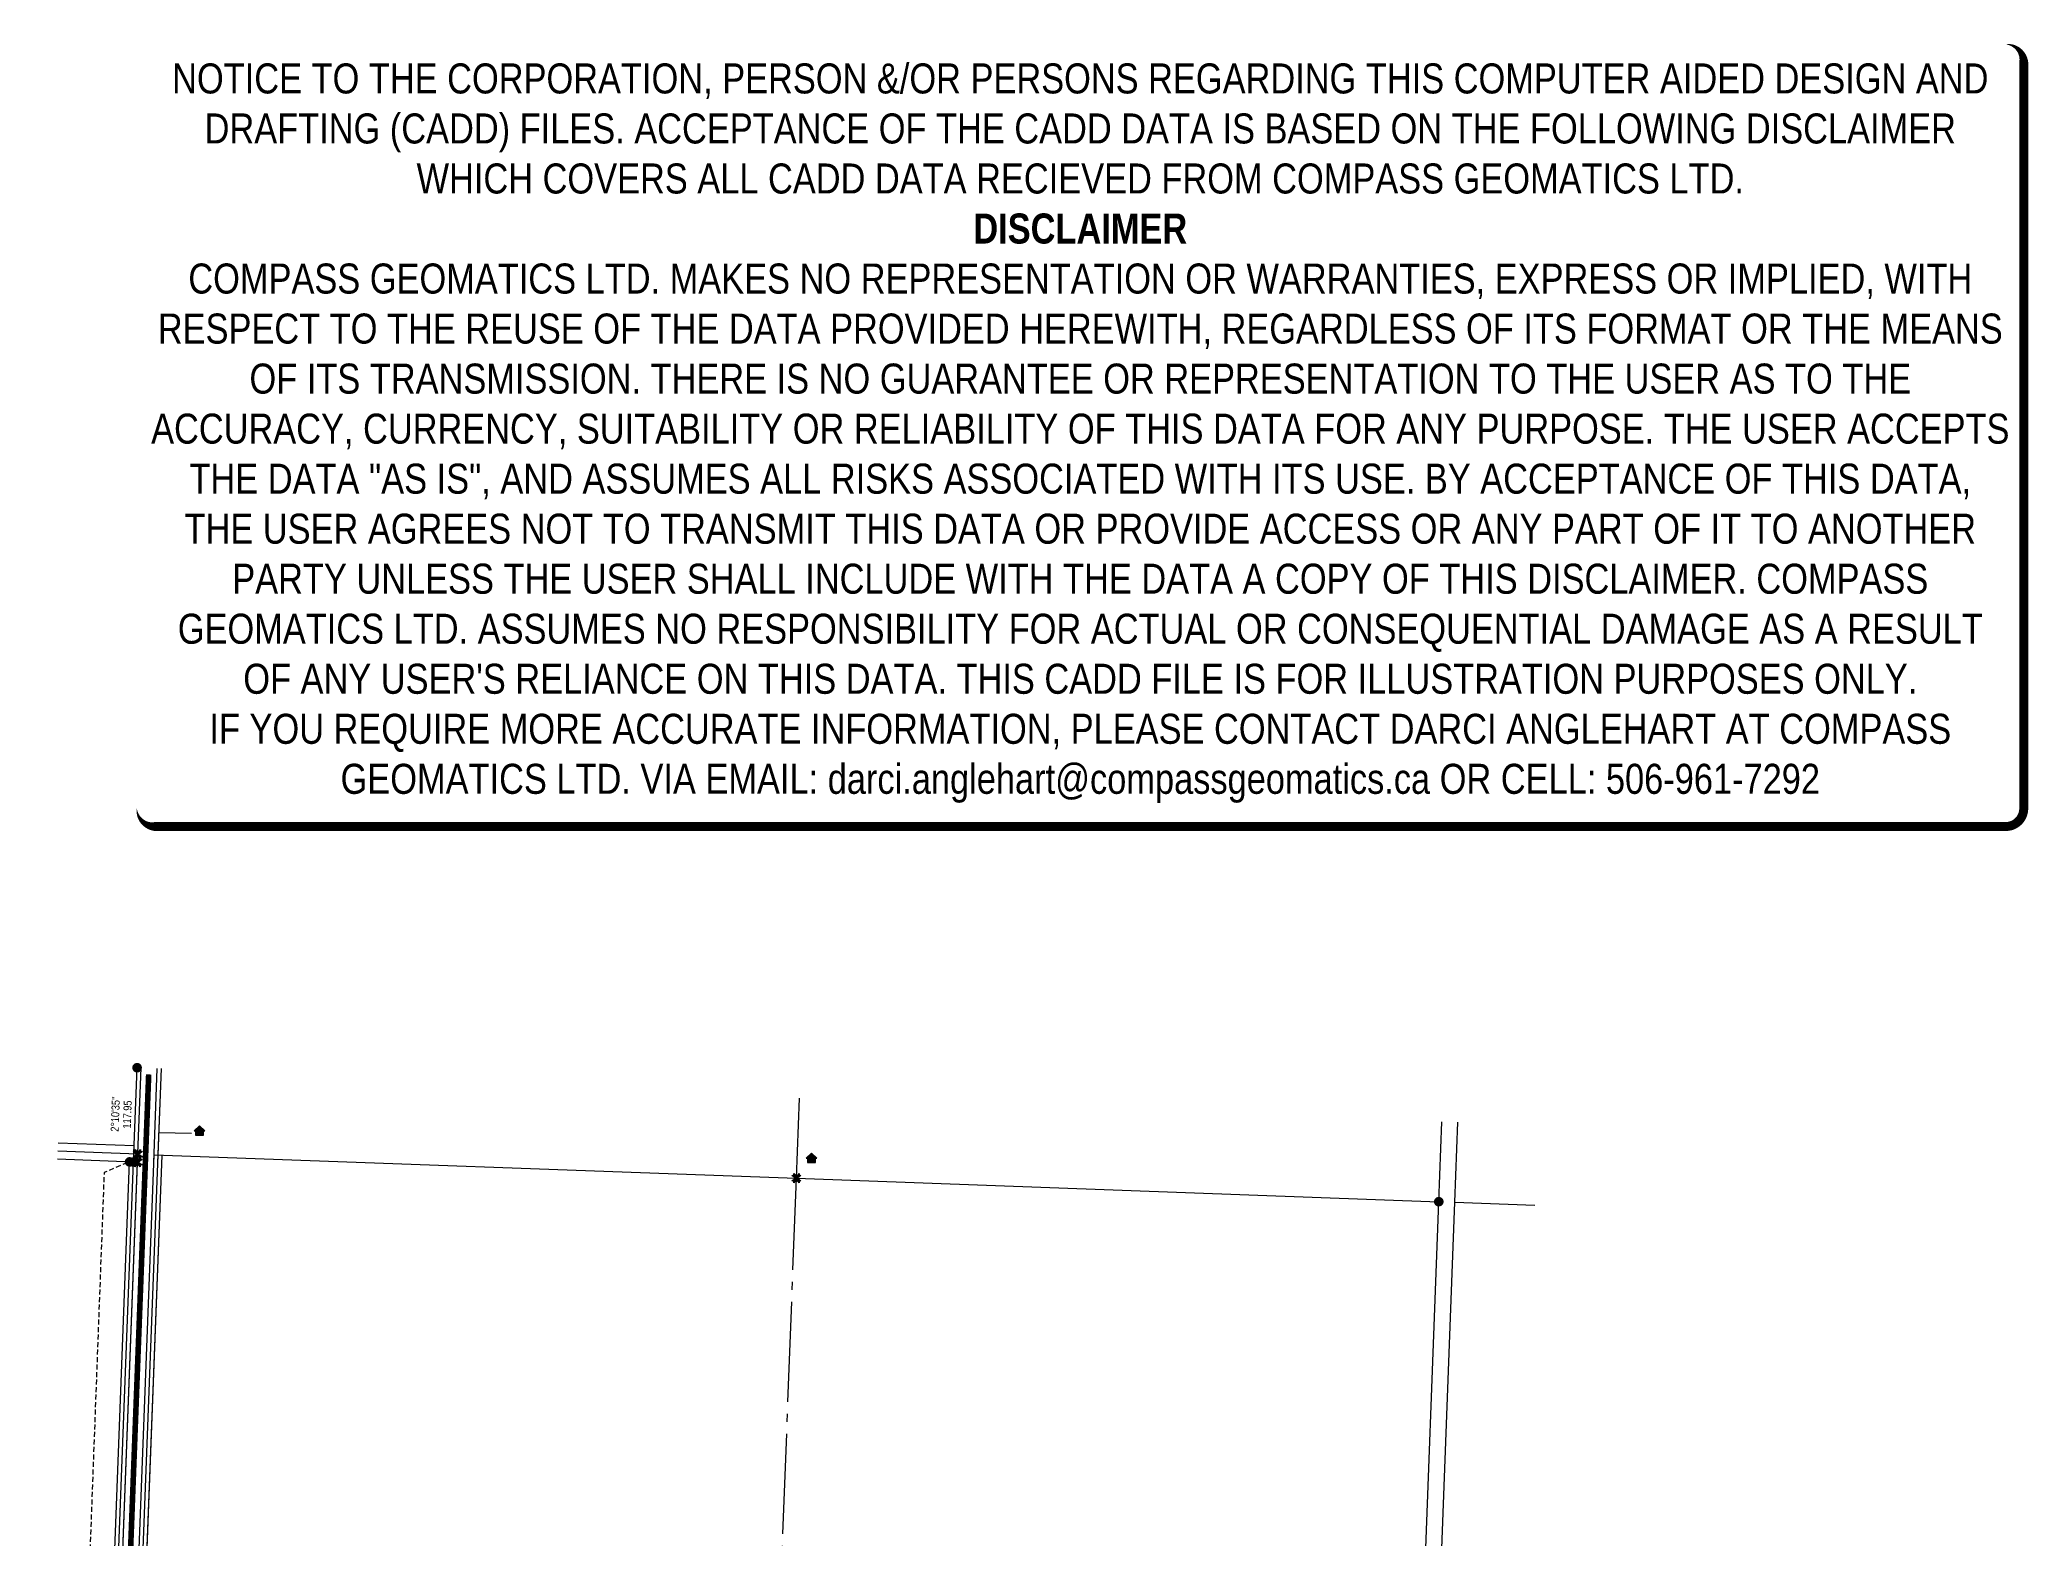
# Model space of a CAD drawing. Extents: x 313466 to 316532, y 5823964 to 5828818.
# Drawn here: x 313663 to 316148, y 5826946 to 5828818 of the extents above; entities that cross this region are included whole.
import ezdxf
from ezdxf.enums import TextEntityAlignment as Align

# ---------------------------------------------------------------- set-up
doc = ezdxf.new("R2010")
doc.units = 0
doc.header["$LTSCALE"] = 5
for name, pattern in [('foc-QUARTERLINE', [33, 25, -3, 2, -3]), ('foc-TIELINE', [1.875, 1.25, -0.625]), ('UG_PIPE', [1.875, 1.25, -0.625])]:
    doc.linetypes.add(name, pattern=pattern)
for name, color, linetype in [('AS-PIPE-UG', 44, 'UG_PIPE'), ('AS-POWER', 104, 'foc-POWER'), ('AS-RESIDENCE', 14, 'Continuous'), ('AS-ROADS', 254, 'Continuous'), ('AS-TELEPHONE', 224, 'foc-TEL'), ('L-BD', 7, 'Continuous'), ('L-MON', 1, 'Continuous'), ('L-QSEC', 8, 'foc-QUARTERLINE'), ('L-SEC', 7, 'Continuous'), ('L-TIE', 7, 'foc-TIELINE'), ('L-TITLEDB', 4, 'Continuous')]:
    doc.layers.add(name, color=color, linetype=linetype)
doc.layers.add('DISCLAIMER', color=7, linetype='Continuous', plot=False)
doc.styles.add('80', font='ARIALN.TTF', dxfattribs={"height": 10})
doc.styles.add('80L', font='ARIALN.TTF', dxfattribs={"height": 10})
doc.styles.add('foc-LtypeFont', font='ARIALN.TTF', dxfattribs={"height": 7.35})
doc.linetypes.add('foc-POWER', pattern='A,6,-1,["P",foc-LtypeFont,S=0.2,R=0,X=-0.625,Y=-0.75],-1.24,4', length=12.24)
doc.linetypes.add('foc-POWER-NOLINE', pattern='A,0,-4,["P",foc-LtypeFont,S=0.2,R=0,X=-0.625,Y=-0.75],-8.24', length=12.24)
doc.linetypes.add('foc-TEL', pattern='A,2,-1,["T",foc-LtypeFont,S=0.2,R=0,X=-0.425,Y=-0.75],-1.24,8', length=12.24)
doc.linetypes.add('foc-TEL-NOLINE', pattern='A,0,-2,["T",foc-LtypeFont,S=0.2,R=0,X=-0.425,Y=-0.75],-10.24', length=12.24)

# ---------------------------------------------------------------- blocks, each defined once
blk = doc.blocks.new('fdia')
at = {"color": 255, "const_width": 1}
blk.add_lwpolyline([(-0.5, 0, 1), (0.5, 0, 1)], format="xyb", close=True, dxfattribs=at)
blk = doc.blocks.new('Fdiaa')
blk.add_blockref('fdia', (0, 0))
blk = doc.blocks.new('fdib')
at = {"color": 1, "const_width": 1.6}
blk.add_lwpolyline([(-0.4, 0, 1), (0.4, 0, 1)], format="xyb", close=True, dxfattribs=at)
at = {"color": 1}
blk.add_circle((0, 0), 0.8, dxfattribs=at)
blk = doc.blocks.new('Fdibb')
blk.add_blockref('fdib', (0, 0))
blk = doc.blocks.new('fdicc')
for name in ['Fdibb', 'Fdiaa']:
    blk.add_blockref(name, (0, 0))
blk = doc.blocks.new('FDI')
blk.add_blockref('fdicc', (0, 0))
blk = doc.blocks.new('res_occ')
for points in [[(0.1, 0.89), (-1.26, -0.37), (1.46, -0.37)], [(-0.9, -1.43), (1.1, -1.43), (1.1, -0.37), (-0.9, -0.37)]]:
    blk.add_hatch(color=14).paths.add_polyline_path(points)
at = {"color": 14}
for points in [[(0.1, 0.89), (-1.26, -0.37), (1.46, -0.37)], [(-0.9, -1.43), (1.1, -1.43), (1.1, -0.37), (-0.9, -0.37)]]:
    blk.add_lwpolyline(points, close=True, dxfattribs=at)
blk = doc.blocks.new('TEMP')
h = blk.add_hatch(color=255)
h.dxf.hatch_style = 1
h.paths.add_polyline_path([(0, 0.25), (-0.67, 1.15), (-0.67, 0.67), (-1.15, 0.67), (-0.25, 0), (-1.15, -0.67), (-0.67, -0.67), (-0.67, -1.15), (0, -0.25), (0.67, -1.15), (0.67, -0.67), (1.15, -0.67), (0.25, 0), (1.15, 0.67), (0.67, 0.67), (0.67, 1.15)])
h.paths.add_polyline_path([(0.57, 0.85), (0.57, 0.57), (0.85, 0.57), (0.08, 0), (0.85, -0.57), (0.57, -0.57), (0.57, -0.85), (0, -0.08), (-0.57, -0.85), (-0.57, -0.57), (-0.85, -0.57), (-0.08, 0), (-0.85, 0.57), (-0.57, 0.57), (-0.57, 0.85), (0, 0.08)], flags=16)
h = blk.add_hatch(color=1)
h.dxf.hatch_style = 1
h.paths.add_polyline_path([(0, 0.08), (-0.57, 0.85), (-0.57, 0.57), (-0.85, 0.57), (-0.08, 0), (-0.85, -0.57), (-0.57, -0.57), (-0.57, -0.85), (0, -0.08), (0.57, -0.85), (0.57, -0.57), (0.85, -0.57), (0.08, 0), (0.85, 0.57), (0.57, 0.57), (0.57, 0.85)])
at = {"color": 1}
for p, q in [((-0.08, 0), (0.08, 0)), ((0, 0.08), (0, -0.08))]:
    blk.add_line(p, q, dxfattribs=at)
at = {"color": 255, "flags": 128}
blk.add_lwpolyline([(-0.25, 0), (-1.15, 0.67), (-0.67, 0.67), (-0.67, 1.15), (0, 0.25), (0.67, 1.15), (0.67, 0.67), (1.15, 0.67), (0.25, 0), (1.15, -0.67), (0.67, -0.67), (0.67, -1.15), (0, -0.25), (-0.67, -1.15), (-0.67, -0.67), (-1.15, -0.67)], close=True, dxfattribs=at)
at = {"color": 1, "flags": 128}
blk.add_lwpolyline([(-0.08, 0), (-0.85, 0.57), (-0.57, 0.57), (-0.57, 0.85), (0, 0.08), (0.57, 0.85), (0.57, 0.57), (0.85, 0.57), (0.08, 0), (0.85, -0.57), (0.57, -0.57), (0.57, -0.85), (0, -0.08), (-0.57, -0.85), (-0.57, -0.57), (-0.85, -0.57)], close=True, dxfattribs=at)
blk = doc.blocks.new('Disclaimer_Legal')
at = {"layer": 'DISCLAIMER', "color": 254, "flags": 128}
blk.add_lwpolyline([(-3612.9, -1104.6, 37.5, 37.5, 0), (4096.1, -1104.6, 37.5, 37.5, 0.414214), (4171.1, -1029.6, 37.5, 37.5, 0), (4171.1, 2078.7, 37.5, 0, 0.414214), (4096.1, 2153.7, 0, 0, 0), (-3612.9, 2153.7, 0, 0, 0.414214), (-3687.9, 2078.7, 0, 0, 0), (-3687.9, -1029.6, 0, 37.5, 0.414214)], format="xyseb", close=True, dxfattribs=at)
at = {"layer": 'DISCLAIMER', "color": 254, "insert": (241.6, 533.9), "char_height": 125, "width": 7717.568, "attachment_point": 5, "style": '80'}
blk.add_mtext('NOTICE TO THE CORPORATION, PERSON &/OR PERSONS REGARDING THIS COMPUTER AIDED DESIGN AND DRAFTING (CADD) FILES. ACCEPTANCE OF THE CADD DATA IS BASED ON THE FOLLOWING DISCLAIMER WHICH COVERS ALL CADD DATA RECIEVED FROM COMPASS GEOMATICS LTD.\\P{\\fArial Narrow|b1|i0|c0|p34;DISCLAIMER}\\PCOMPASS GEOMATICS LTD. MAKES NO REPRESENTATION OR WARRANTIES, EXPRESS OR IMPLIED, WITH RESPECT TO THE REUSE OF THE DATA PROVIDED HEREWITH, REGARDLESS OF ITS FORMAT OR THE MEANS OF ITS TRANSMISSION. THERE IS NO GUARANTEE OR REPRESENTATION TO THE USER AS TO THE ACCURACY, CURRENCY, SUITABILITY OR RELIABILITY OF THIS DATA FOR ANY PURPOSE. THE USER ACCEPTS THE DATA "AS IS", AND ASSUMES ALL RISKS ASSOCIATED WITH ITS USE. BY ACCEPTANCE OF THIS DATA, THE USER AGREES NOT TO TRANSMIT THIS DATA OR PROVIDE ACCESS OR ANY PART OF IT TO ANOTHER PARTY UNLESS THE USER SHALL INCLUDE WITH THE DATA A COPY OF THIS DISCLAIMER. COMPASS GEOMATICS LTD. ASSUMES NO RESPONSIBILITY FOR ACTUAL OR CONSEQUENTIAL DAMAGE AS A RESULT OF ANY USER\'S RELIANCE ON THIS DATA. THIS CADD FILE IS FOR ILLUSTRATION PURPOSES ONLY.\\PIF YOU REQUIRE MORE ACCURATE INFORMATION, PLEASE CONTACT DARCI ANGLEHART AT COMPASS GEOMATICS LTD. VIA EMAIL: darci.anglehart@compassgeomatics.ca OR CELL: 506-961-7292', dxfattribs=at)

msp = doc.modelspace()

# ---------------------------------------------------------------- linework, layer by layer
at = {"layer": 'AS-PIPE-UG', "flags": 128}
msp.add_lwpolyline([(313772.579, 5827415.394), (313743.375, 5827403.067), (313724.449, 5826897.445), (313721.741, 5826825.11), (313728.312, 5826829.506)], dxfattribs=at)
at = {"layer": 'AS-POWER', "linetype": 'foc-POWER-NOLINE', "flags": 128}
for points in [[(313810.909, 5827425.023), (313815.005, 5827532.802)], [(313693.143, 5824188.825), (313723.499, 5824992.709), (313750.104, 5825696.663), (313785.225, 5826620.766), (313815.785, 5827424.837)]]:
    msp.add_lwpolyline(points, dxfattribs=at)
at = {"layer": 'AS-POWER', "flags": 128}
msp.add_lwpolyline([(313811.965, 5827452.817), (313852.644, 5827452.279)], dxfattribs=at)
at = {"layer": 'AS-ROADS', "const_width": 6.999, "flags": 128}
msp.add_lwpolyline([(313730.191, 5825697.392), (313733.621, 5825808.118), (313799.089, 5827525.547)], dxfattribs=at)
at = {"layer": 'AS-TELEPHONE', "linetype": 'foc-TEL-NOLINE', "flags": 128}
msp.add_lwpolyline([(313662.987, 5824189.959), (313719.951, 5825697.767), (313723.748, 5825797.684), (313755.072, 5826621.869), (313785.633, 5827425.983)], dxfattribs=at)
at = {"layer": 'L-QSEC'}
msp.add_line((314579.174, 5826621.741), (314608.405, 5827395.893), dxfattribs=at)
at = {"layer": 'L-QSEC', "flags": 128}
msp.add_lwpolyline([(314608.405, 5827395.893), (314612.178, 5827495.801)], dxfattribs=at)
at = {"layer": 'L-SEC', "flags": 128}
for points in [[(313785.247, 5827415.906), (313789.726, 5827533.763)], [(313805.35, 5827415.142), (313809.829, 5827532.999)], [(315411.076, 5827366.537), (315414.823, 5827466.437)], [(315431.18, 5827365.783), (315434.928, 5827465.702)], [(313785.633, 5827425.983), (313685.71, 5827429.638)], [(313724.512, 5825817.785), (313785.251, 5827415.932)], [(313744.613, 5825817.049), (313805.733, 5827425.219)], [(313805.734, 5827425.248), (314608.405, 5827395.893)], [(314608.405, 5827395.893), (315411.076, 5827366.537)], [(315350.747, 5825758.244), (315411.076, 5827366.537)], [(315370.851, 5825757.511), (315431.18, 5827365.783)], [(315431.18, 5827365.783), (315531.103, 5827362.147)]]:
    msp.add_lwpolyline(points, dxfattribs=at)
at = {"layer": 'L-TIE', "flags": 128}
msp.add_lwpolyline([(313785.251, 5827415.932), (313785.633, 5827425.983)], dxfattribs=at)
at = {"layer": 'L-TITLEDB', "flags": 128}
for points in [[(313780.071, 5827416.103), (313784.55, 5827533.959)], [(313810.526, 5827414.946), (313815.005, 5827532.802)], [(313780.836, 5827436.224), (313686.078, 5827439.69)], [(313780.072, 5827416.121), (313685.342, 5827419.585)], [(313719.336, 5825817.974), (313780.075, 5827416.129)], [(313749.789, 5825816.859), (313810.909, 5827425.023)], [(313753.028, 5826832.942), (313775.199, 5827416.314)], [(313787.992, 5826693.549), (313815.785, 5827424.837)]]:
    msp.add_lwpolyline(points, dxfattribs=at)

# ---------------------------------------------------------------- block references
at = {"layer": 'AS-RESIDENCE', "xscale": 5, "yscale": 5, "zscale": 5}
for p in [(313862.015, 5827456.974), (314626.733, 5827422.758)]:
    msp.add_blockref('res_occ', p, dxfattribs=at)
at = {"layer": 'DISCLAIMER', "xscale": 0.3, "yscale": 0.3, "zscale": 0.3}
msp.add_blockref('Disclaimer_Legal', (314890.645, 5828166.707), dxfattribs=at)
at = {"layer": 'L-MON'}
for name, p, xscale, yscale, zscale in [('FDI', (313784.59, 5827533.958), 5, 5, 5), ('FDI', (313775.193, 5827416.264), 5, 5, 5), ('FDI', (313780.071, 5827416.103), 5, 5, 5), ('TEMP', (313785.251, 5827415.932), 4.99946285, 4.99946285, 4.99946285), ('TEMP', (313785.633, 5827425.983), 4.99946285, 4.99946285, 4.99946285), ('TEMP', (314608.405, 5827395.893), 4.99946285, 4.99946285, 4.99946285), ('FDI', (315411.076, 5827366.537), 5, 5, 5)]:
    msp.add_blockref(name, p, dxfattribs=dict(at, xscale=xscale, yscale=yscale, zscale=zscale))

# ---------------------------------------------------------------- texts
at = {"layer": 'L-BD', "style": '80L'}
for s, p in [("2°10'35''", (313757.331, 5827475.98)), ('117.95', (313772.319, 5827475.411))]:
    msp.add_text(s, height=9.9989, rotation=87.8236, dxfattribs=at).set_placement(p, align=Align.MIDDLE)

doc.saveas('drawing.dxf')
